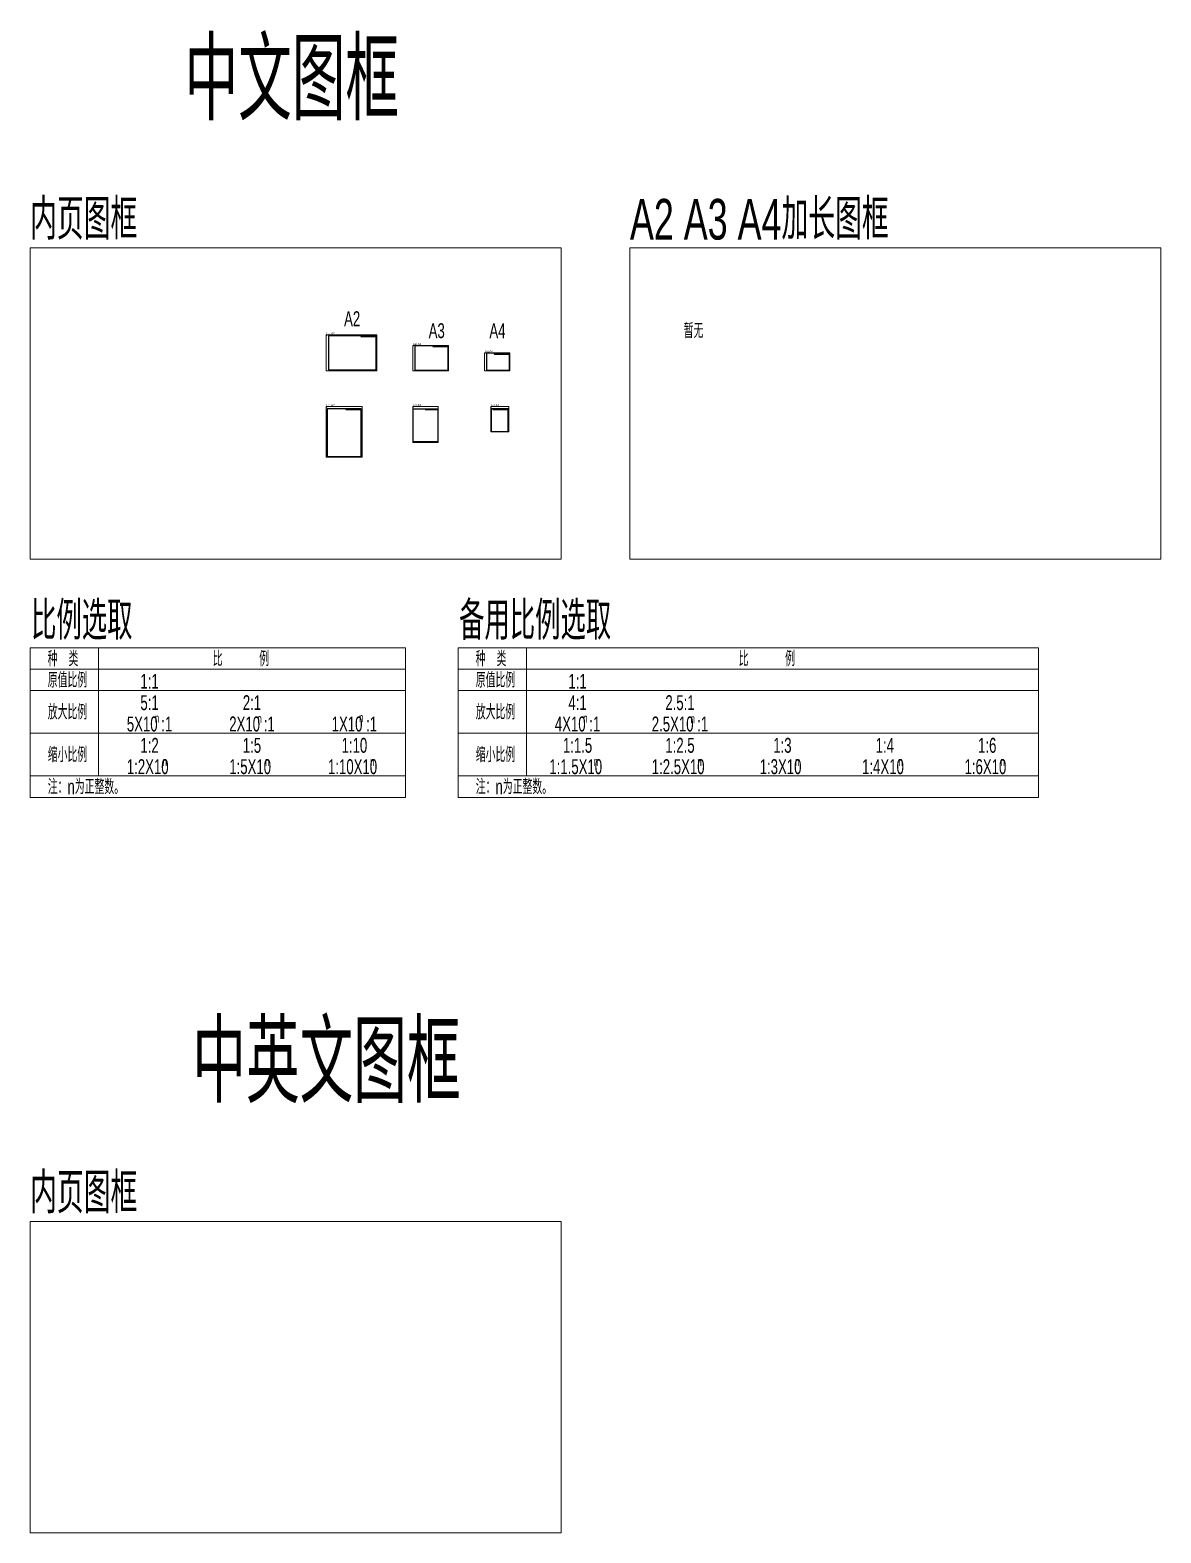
# Model space of a CAD drawing. Header units: millimetres. Extents: x -361 to 24103, y -13136 to 4471.
# Drawn here: x 10854 to 24103, y -13136 to 4471 of the extents above; entities that cross this region are included whole.
import ezdxf
from ezdxf.enums import TextEntityAlignment as Align

# ---------------------------------------------------------------- set-up
doc = ezdxf.new("R2010")
doc.units = ezdxf.units.MM
doc.layers.get('0').update_dxf_attribs({"lineweight": 9})
doc.layers.add('图框', color=7, linetype='Continuous', lineweight=9)
doc.layers.add('文字', color=1, linetype='Continuous', lineweight=9)
doc.styles.add('lei.txt', font='romany.shx', dxfattribs={"width": 0.66, "bigfont": 'hztxt.shx'})

# ---------------------------------------------------------------- blocks, each defined once
blk = doc.blocks.new('_')
at = {"layer": '图框', "color": 6, "ltscale": 5, "style": 'lei.txt'}
blk.add_text('Designed by LiLeilei', height=0.01, dxfattribs=at).set_placement((-0.1, 0.1), align=Align.BOTTOM_RIGHT)
blk = doc.blocks.new('lei.A2.H.cn.b.inner')
at = {"layer": '图框', "color": 6, "ltscale": 5}
blk.add_line((0, 410), (10, 420), dxfattribs=at)
at = {"layer": '图框'}
for p, q in [((469, 400), (469, 410)), ((534, 400), (534, 410)), ((572, 400), (572, 410))]:
    blk.add_line(p, q, dxfattribs=at)
at = {"layer": '图框', "color": 6, "ltscale": 5}
blk.add_lwpolyline([(0, 420), (0, 0), (594, 0), (594, 420)], close=True, dxfattribs=at)
at = {"layer": '图框', "lineweight": 30}
blk.add_lwpolyline([(25, 410), (25, 10), (584, 10), (584, 410)], close=True, dxfattribs=at)
blk.add_lwpolyline([(404, 410), (404, 400), (584, 400)], dxfattribs=at)
at = {"layer": '图框'}
blk.add_lwpolyline([(572, 405), (584, 405)], dxfattribs=at)
blk.add_blockref('_', (594, 0))
at = {"layer": '文字', "ltscale": 5, "style": 'lei.txt', "width": 0.8}
blk.add_text('Lei.A2', height=25, dxfattribs=at).set_placement((3, 424))
blk = doc.blocks.new('lei.A3.H.cn.b.inner')
at = {"layer": '图框', "color": 6, "ltscale": 5}
blk.add_line((0, 287), (10, 297), dxfattribs=at)
at = {"layer": '图框'}
for p, q in [((300, 282), (300, 292)), ((365, 282), (365, 292)), ((403, 282), (403, 292))]:
    blk.add_line(p, q, dxfattribs=at)
at = {"layer": '图框', "color": 6, "ltscale": 5}
blk.add_lwpolyline([(0, 0), (420, 0), (420, 297), (0, 297)], close=True, dxfattribs=at)
at = {"layer": '图框', "lineweight": 30}
blk.add_lwpolyline([(25, 5), (415, 5), (415, 292), (25, 292)], close=True, dxfattribs=at)
blk.add_lwpolyline([(235, 292), (235, 282), (415, 282)], dxfattribs=at)
at = {"layer": '图框'}
blk.add_lwpolyline([(403, 287), (415, 287)], dxfattribs=at)
blk.add_blockref('_', (420, 0))
at = {"layer": '文字', "ltscale": 5, "style": 'lei.txt', "width": 0.8}
blk.add_text('Lei.A3', height=25, dxfattribs=at).set_placement((3, 301))
blk = doc.blocks.new('lei.A4.H.cn.in')
at = {"layer": '图框', "color": 6, "ltscale": 5}
blk.add_line((0, 200), (10, 210), dxfattribs=at)
blk.add_lwpolyline([(0, 210), (0, 0), (297, 0), (297, 210)], close=True, dxfattribs=at)
at = {"layer": '图框', "lineweight": 30}
blk.add_lwpolyline([(25, 205), (25, 5), (292, 5), (292, 205)], close=True, dxfattribs=at)
blk.add_lwpolyline([(112, 205), (112, 195), (292, 195)], dxfattribs=at)
at = {"layer": '图框', "color": 6, "ltscale": 5, "style": 'lei.txt'}
blk.add_text('Designed by LiLeilei', height=0.001, dxfattribs=at).set_placement((297, 0), align=Align.TOP_RIGHT)
blk = doc.blocks.new('lei.A4.H.cn.b.inner')
at = {"layer": '图框'}
for p, q in [((177, 195), (177, 205)), ((242, 195), (242, 205)), ((280, 195), (280, 205))]:
    blk.add_line(p, q, dxfattribs=at)
blk.add_lwpolyline([(280, 200), (292, 200)], dxfattribs=at)
blk.add_blockref('lei.A4.H.cn.in', (0, 0), dxfattribs=at)
at = {"layer": '文字', "ltscale": 5, "style": 'lei.txt', "width": 0.8}
blk.add_text('Lei.A4', height=25, dxfattribs=at).set_placement((3, 214))
blk = doc.blocks.new('lei.A2.V.cn.b.inner')
at = {"layer": '图框', "color": 6, "ltscale": 5}
blk.add_line((0, 584), (10, 594), dxfattribs=at)
at = {"layer": '图框'}
for p, q in [((295, 559), (295, 569)), ((360, 559), (360, 569)), ((398, 559), (398, 569))]:
    blk.add_line(p, q, dxfattribs=at)
at = {"layer": '图框', "color": 6, "ltscale": 5}
blk.add_lwpolyline([(420, 594), (0, 594), (0, 0), (420, 0)], close=True, dxfattribs=at)
at = {"layer": '图框', "lineweight": 30}
blk.add_lwpolyline([(410, 569), (10, 569), (10, 10), (410, 10)], close=True, dxfattribs=at)
blk.add_lwpolyline([(230, 569), (230, 559), (410, 559)], dxfattribs=at)
at = {"layer": '图框'}
blk.add_lwpolyline([(398, 564), (410, 564)], dxfattribs=at)
blk.add_blockref('_', (420, 0))
at = {"layer": '文字', "ltscale": 5, "style": 'lei.txt', "width": 0.8}
blk.add_text('Lei.A2', height=25, dxfattribs=at).set_placement((3, 598))
blk = doc.blocks.new('lei.A3.V.cn.b.inner')
at = {"layer": '图框', "color": 6, "ltscale": 5}
blk.add_line((0, 410), (10, 420), dxfattribs=at)
at = {"layer": '图框'}
for p, q in [((195, 385), (195, 395)), ((245, 385), (245, 395)), ((280, 385), (280, 395))]:
    blk.add_line(p, q, dxfattribs=at)
at = {"layer": '图框', "color": 6, "ltscale": 5}
blk.add_lwpolyline([(0, 420), (297, 420), (297, 0), (0, 0)], close=True, dxfattribs=at)
at = {"layer": '图框', "lineweight": 30}
blk.add_lwpolyline([(5, 395), (292, 395), (292, 5), (5, 5)], close=True, dxfattribs=at)
blk.add_lwpolyline([(145, 395), (145, 385), (292, 385)], dxfattribs=at)
at = {"layer": '图框'}
blk.add_lwpolyline([(280, 390), (292, 390)], dxfattribs=at)
blk.add_blockref('_', (297, 0))
at = {"layer": '文字', "ltscale": 5, "style": 'lei.txt', "width": 0.8}
blk.add_text('Lei.A3', height=25, dxfattribs=at).set_placement((3, 424))
blk = doc.blocks.new('lei.A4.V.cn.b.inner')
at = {"layer": '图框', "color": 6, "ltscale": 5}
blk.add_line((0, 287), (10, 297), dxfattribs=at)
at = {"layer": '图框'}
for p, q in [((90, 262), (90, 272)), ((155, 262), (155, 272)), ((193, 262), (193, 272))]:
    blk.add_line(p, q, dxfattribs=at)
at = {"layer": '图框', "color": 6, "ltscale": 5}
blk.add_lwpolyline([(210, 297), (0, 297), (0, 0), (210, 0)], close=True, dxfattribs=at)
at = {"layer": '图框', "lineweight": 30}
blk.add_lwpolyline([(205, 272), (5, 272), (5, 5), (205, 5)], close=True, dxfattribs=at)
blk.add_lwpolyline([(25, 272), (25, 262), (205, 262)], dxfattribs=at)
at = {"layer": '图框'}
blk.add_lwpolyline([(193, 267), (205, 267)], dxfattribs=at)
blk.add_blockref('_', (210, 0))
at = {"layer": '文字', "ltscale": 5, "style": 'lei.txt', "width": 0.8}
blk.add_text('Lei.A4', height=25, dxfattribs=at).set_placement((3, 301))

msp = doc.modelspace()

# ---------------------------------------------------------------- linework, layer by layer
for p, q in [((10854.272, -2768.417), (15254.272, -2768.417)), ((10854.272, -4518.417), (10854.272, -2768.417)), ((11654.272, -4268.417), (11654.272, -2768.417)), ((15254.272, -4518.417), (15254.272, -2768.417)), ((15868.729, -2768.417), (22668.729, -2768.417)), ((15868.729, -4518.417), (15868.729, -2768.417)), ((22668.729, -4518.417), (22668.729, -2768.417)), ((10854.272, -3018.417), (15254.272, -3018.417)), ((15868.729, -3018.417), (22668.729, -3018.417)), ((10854.272, -3268.417), (15254.272, -3268.417)), ((15868.729, -3268.417), (22668.729, -3268.417)), ((10854.272, -3768.417), (15254.272, -3768.417)), ((15868.729, -3768.417), (22668.729, -3768.417)), ((10854.272, -4268.417), (15254.272, -4268.417)), ((15868.729, -4268.417), (22668.729, -4268.417)), ((10854.272, -4518.417), (15254.272, -4518.417)), ((15868.729, -4518.417), (22668.729, -4518.417))]:
    msp.add_line(p, q)
for points in [[(10854.272, 1920.859), (17075.272, 1920.859), (17075.272, -1729.141), (10854.272, -1729.141)], [(17882.498, 1920.859), (24103.498, 1920.859), (24103.498, -1729.141), (17882.498, -1729.141)], [(10854.272, -9486.291), (17075.272, -9486.291), (17075.272, -13136.291), (10854.272, -13136.291)]]:
    msp.add_lwpolyline(points, close=True)
at = {"layer": '文字', "ltscale": 5}
msp.add_line((16668.729, -4268.417), (16668.729, -2768.417), dxfattribs=at)

# ---------------------------------------------------------------- block references
for name, p in [('lei.A2.H.cn.b.inner', (14324.272, 479.859)), ('lei.A3.H.cn.b.inner', (15338.272, 479.859)), ('lei.A4.H.cn.b.inner', (16178.272, 479.859)), ('lei.A2.V.cn.b.inner', (14324.272, -534.141)), ('lei.A3.V.cn.b.inner', (15338.272, -360.141)), ('lei.A4.V.cn.b.inner', (16251.631, -237.141))]:
    msp.add_blockref(name, p)

# ---------------------------------------------------------------- texts
at = {"layer": '图框', "ltscale": 5, "style": 'lei.txt', "width": 0.66}
for s, p in [('第10页', (14902.272, 880.818)), ('第1页', (14902.272, 885.818)), ('第10页', (15747.272, 762.818)), ('第1页', (15747.272, 767.818)), ('第10页', (16464.272, 675.818)), ('第1页', (16464.272, 680.818)), ('第10页', (14728.272, 25.818)), ('第1页', (14728.272, 30.818)), ('第10页', (15624.272, 25.818)), ('第1页', (15624.272, 30.818)), ('第10页', (16450.631, 25.818)), ('第1页', (16450.631, 30.818))]:
    msp.add_text(s, height=3.5, dxfattribs=at).set_placement(p, align=Align.CENTER)
at = {"layer": '图框', "char_height": 5, "attachment_point": 5, "style": 'lei.txt'}
for s, insert, width in [('船    名', (14760.772, 884.859), 65), ('图     名', (14825.772, 884.859), 65), ('SBXXXX-100-01', (14877.272, 884.859), 38), ('船    名', (15605.772, 766.859), 65), ('图     名', (15670.772, 766.859), 65), ('SBXXXX-100-01', (15722.272, 766.859), 38), ('船    名', (16322.772, 679.859), 65), ('图     名', (16387.772, 679.859), 65), ('SBXXXX-100-01', (16439.272, 679.859), 38), ('船    名', (14586.772, 29.859), 65), ('图     名', (14651.772, 29.859), 65), ('SBXXXX-100-01', (14703.272, 29.859), 38), ('船    名', (15482.772, 29.859), 65), ('图     名', (15547.772, 29.859), 65), ('SBXXXX-100-01', (15599.272, 29.859), 38), ('船    名', (16309.131, 29.859), 65), ('图     名', (16374.131, 29.859), 65), ('SBXXXX-100-01', (16425.631, 29.859), 38)]:
    msp.add_mtext(s, dxfattribs=dict(at, insert=insert, width=width))
at = {"layer": '文字', "ltscale": 5, "style": 'lei.txt', "width": 0.66}
for s, height, p in [('中文图框', 952.3034, (12663.833, 3411.241)), ('内页图框', 476.1517, (10854.272, 2015.859)), ('A2 A3 A4加长图框', 476.15172, (17882.498, 2015.859)), ('A2', 175, (14533.274, 1001.327)), ('A3', 175, (15524.195, 860.947)), ('A4', 175, (16235.85, 860.947)), ('暂无', 175, (18512.064, 860.947)), ('比例选取', 450, (10866.372, -2673.417)), ('备用比例选取', 450, (15880.829, -2673.417)), ('种   类', 175, (11060.583, -2982.16)), ('比          例', 175, (12994.211, -2982.16)), ('种   类', 175, (16075.04, -2982.16)), ('比          例', 175, (19155.7, -2982.16)), ('原值比例', 175, (11061.471, -3232.16)), ('原值比例', 175, (16075.928, -3232.16)), ('放大比例', 175, (11061.471, -3606.458)), ('放大比例', 175, (16075.928, -3606.458)), ('缩小比例', 175, (11061.471, -4106.458)), ('缩小比例', 175, (16075.928, -4106.458)), ('注：n为正整数。', 175, (11061.471, -4482.16)), ('注：n为正整数。', 175, (16075.928, -4482.16)), ('中英文图框', 952.3034, (12755.392, -8097.691)), ('内页图框', 476.1517, (10854.272, -9391.291))]:
    msp.add_text(s, height=height, dxfattribs=at).set_placement(p)
for s, height, p in [('1:1', 175, (12254.272, -3246.573)), ('1:1', 175, (17268.729, -3246.573)), ('5:1', 175, (12254.272, -3496.573)), ('2:1', 175, (13454.272, -3496.573)), ('4:1', 175, (17268.729, -3496.573)), ('2.5:1', 175, (18468.729, -3496.573)), ('5X10 :1', 175, (12254.272, -3746.573)), ('n', 105, (12341.777, -3642.999)), ('2X10 :1', 175, (13454.272, -3746.573)), ('n', 105, (13543.132, -3648.512)), ('1X10 :1', 175, (14654.272, -3746.573)), ('n', 105, (14734.844, -3636.515)), ('4X10 :1', 175, (17268.729, -3746.573)), ('n', 105, (17360.452, -3643.135)), ('2.5X10 :1', 175, (18468.729, -3746.573)), ('n', 105, (18618.016, -3650.524)), ('1:2', 175, (12254.272, -3996.573)), ('1:5', 175, (13454.272, -3996.573)), ('1:10', 175, (14654.272, -3996.573)), ('1:1.5', 175, (17268.729, -3996.573)), ('1:2.5', 175, (18468.729, -3996.573)), ('1:3', 175, (19668.729, -3996.573)), ('1:4', 175, (20868.729, -3996.573)), ('1:6', 175, (22068.729, -3996.573)), ('1:2X10 ', 175, (12254.272, -4246.573)), ('n', 105, (12433.205, -4149.577)), ('1:5X10 ', 175, (13454.272, -4246.573)), ('n', 105, (13633.205, -4149.577)), ('1:10X10 ', 175, (14654.272, -4246.573)), ('n', 105, (14864.841, -4149.577)), ('1:1.5X10 ', 175, (17268.729, -4246.573)), ('n', 105, (17484.692, -4149.577)), ('1:2.5X10 ', 175, (18468.729, -4246.573)), ('n', 105, (18697.272, -4149.577)), ('1:3X10 ', 175, (19668.729, -4246.573)), ('n', 105, (19841.95, -4149.577)), ('1:4X10 ', 175, (20868.729, -4246.573)), ('n', 105, (21052.613, -4149.577)), ('1:6X10 ', 175, (22068.729, -4246.573)), ('n', 105, (22248.585, -4149.577))]:
    msp.add_text(s, height=height, dxfattribs=at).set_placement(p, align=Align.CENTER)

doc.saveas('drawing.dxf')
